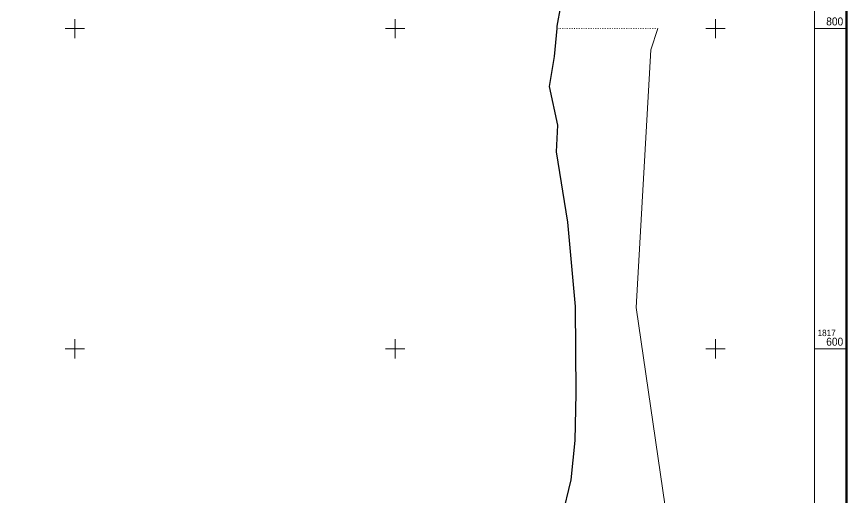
# Model space of a CAD drawing. Header units: metres. Extents: x 549871 to 1817996, y 554690 to 1819539.
# Drawn here: x 555164 to 555682, y 1817507 to 1817808 of the extents above; entities that cross this region are included whole.
import ezdxf
from ezdxf.enums import TextEntityAlignment as Align

# ---------------------------------------------------------------- set-up
doc = ezdxf.new("R2010")
doc.units = ezdxf.units.M
doc.header["$LTSCALE"] = 0.72
doc.linetypes.add('DOTTED', pattern=[1.5, 0.3, -1.2])
for name, color, linetype, lineweight in [('10', 7, 'Continuous', 13), ('31', 7, 'Continuous', 25), ('32', 7, 'DOTTED', 13), ('63', 7, 'Continuous', 13)]:
    doc.layers.add(name, color=color, linetype=linetype, lineweight=lineweight)

msp = doc.modelspace()

# ---------------------------------------------------------------- linework, layer by layer
at = {"layer": '10'}
for points in [[(555501.09, 1817800), (555499.52, 1817782.66), (555496.41, 1817763.88), (555501.58, 1817739.64), (555500.82, 1817723.09), (555507.76, 1817679.21), (555512.52, 1817626.42), (555512.97, 1817572.19), (555512.37, 1817542.84), (555509.95, 1817518.28), (555504.25, 1817495), (555496.17, 1817476.95), (555484.89, 1817457.7), (555453.05, 1817430.82), (555429.36, 1817414.28), (555400.84, 1817390.18), (555367.68, 1817369.19), (555347.06, 1817352.27), (555302.82, 1817321.01), (555235.61, 1817277.67), (555207.55, 1817262.9), (555174.93, 1817247.07), (555164, 1817241.44)], [(555312.06, 1817241.44), (555323.99, 1817247.47), (555433.5, 1817321.64), (555514.96, 1817395.98), (555552.66, 1817445.64), (555568.59, 1817501.67), (555550.42, 1817625.9), (555559.74, 1817786.8), (555564.1, 1817800)]]:
    msp.add_lwpolyline(points, dxfattribs=at)
at = {"layer": '31'}
for points in [[(555501.09, 1817800), (555501.23, 1817801.5), (555503.52, 1817814.07), (555505.8, 1817822.63), (555512.65, 1817845.48), (555515.5, 1817870.6), (555514.93, 1817886.02), (555517.21, 1817897.44), (555515.5, 1817915.72), (555515.5, 1817939.13), (555514.71, 1817949.63), (555515.58, 1817957.48), (555514.71, 1817974.92), (555514.71, 1817988), (555518.54, 1818000)], [(555501.58, 1817739.64), (555496.41, 1817763.88), (555499.52, 1817782.66), (555501.09, 1817800)], [(555097.19, 1817196.75), (555122.15, 1817216.58), (555146.34, 1817232.35), (555174.93, 1817247.07), (555207.55, 1817262.9), (555235.61, 1817277.67), (555302.82, 1817321.01), (555347.06, 1817352.27), (555367.68, 1817369.19), (555400.84, 1817390.18), (555429.36, 1817414.28), (555453.05, 1817430.82), (555484.89, 1817457.7), (555496.17, 1817476.95), (555504.25, 1817495), (555509.95, 1817518.28), (555512.37, 1817542.84), (555512.97, 1817572.19), (555512.52, 1817626.42), (555507.76, 1817679.21), (555500.82, 1817723.09), (555501.58, 1817739.64)]]:
    msp.add_lwpolyline(points, dxfattribs=at)
at = {"layer": '32'}
msp.add_line((555501.09, 1817800), (555564.1, 1817800), dxfattribs=at)
at = {"layer": '63'}
for p, q in [((555200, 1817806), (555200, 1817794)), ((555400, 1817806), (555400, 1817794)), ((555600, 1817806), (555600, 1817794)), ((555194, 1817800), (555206, 1817800)), ((555394, 1817800), (555406, 1817800)), ((555594, 1817800), (555606, 1817800)), ((555661.8, 1817800), (555681.8, 1817800)), ((555200, 1817606), (555200, 1817594)), ((555400, 1817606), (555400, 1817594)), ((555600, 1817606), (555600, 1817594)), ((555194, 1817600), (555206, 1817600)), ((555394, 1817600), (555406, 1817600)), ((555594, 1817600), (555606, 1817600)), ((555661.8, 1817600), (555681.8, 1817600))]:
    msp.add_line(p, q, dxfattribs=at)
at = {"layer": '63', "lineweight": 53}
msp.add_lwpolyline([(554529.12, 1818042.84), (555681.8, 1818042.84), (555681.8, 1817221.44), (554529.12, 1817221.44)], close=True, dxfattribs=at)
at = {"layer": '63'}
for points in [[(554549.12, 1817241.44), (554549.12, 1818022.84), (555661.8, 1818022.84), (555661.8, 1817241.44)], [(554549.12, 1818022.84), (555661.8, 1818022.84), (555661.8, 1817241.44), (554549.12, 1817241.44)]]:
    msp.add_lwpolyline(points, close=True, dxfattribs=at)

# ---------------------------------------------------------------- texts
at = {"layer": '63', "width": 0.95}
for s, p in [('800', (555679.8, 1817802)), ('600', (555679.8, 1817602))]:
    msp.add_text(s, height=5, dxfattribs=at).set_placement(p, align=Align.RIGHT)
msp.add_text('1817', height=4, dxfattribs=at).set_placement((555663.8, 1817608))

doc.saveas('drawing.dxf')
